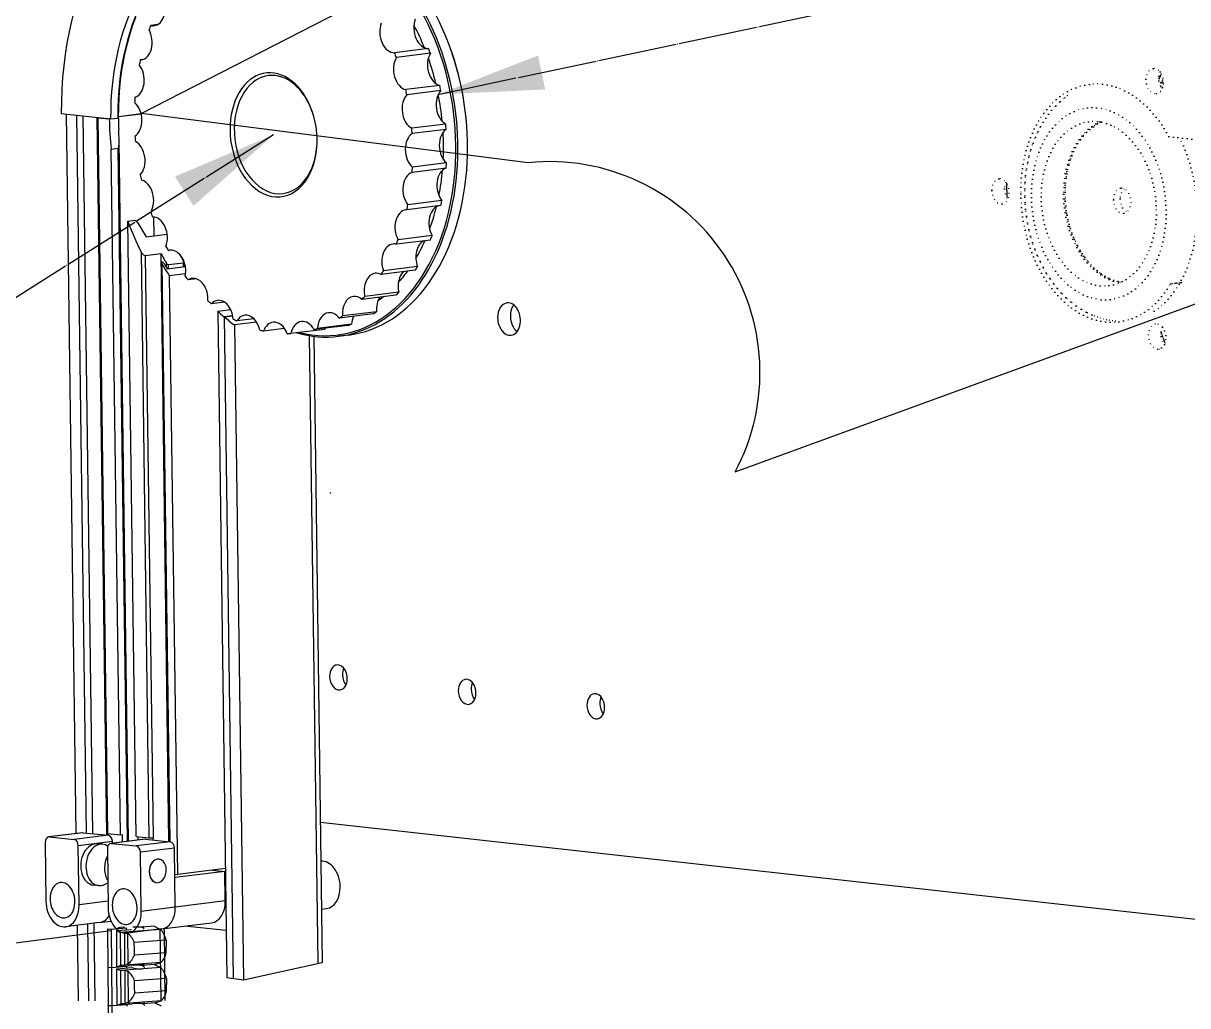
# Model space of a CAD drawing. Header units: millimetres. Extents: x 150937 to 394412, y 327166 to 584759.
# Drawn here: x 183444 to 184033, y 451718 to 452215 of the extents above; entities that cross this region are included whole.
import ezdxf

# ---------------------------------------------------------------- set-up
doc = ezdxf.new("R2010")
doc.units = ezdxf.units.MM
doc.linetypes.add('CEN', pattern=[62, 60, -1, 0, -1])
doc.linetypes.add('DOT', pattern=[3.5, 0.5, -3])
doc.layers.add('지시선', color=1, linetype='CEN', lineweight=20)
doc.styles.add('ROMANS', font='romans.shx')
doc.dimstyles.new('1004', dxfattribs={"dimscale": 50, "dimtxt": 1.8, "dimasz": 1.6, "dimexe": 1.25, "dimexo": 1, "dimtad": 1, "dimtxsty": 'ROMANS', "dimcen": 2.5, "dimclrd": 94, "dimclre": 94, "dimclrt": 151, "dimadec": 0, "dimazin": 0, "dimtfac": 1, "dimtix": 1, "dimtmove": 0, "dimatfit": 3, "dimfxl": 0, "dimarcsym": 0})

# ---------------------------------------------------------------- blocks, each defined once
blk = doc.blocks.new('c3 base')
for p, q in [((25412.196, 14604.578), (25713.861, 14759.437)), ((25705.564, 14567.432), (25412.196, 14604.578)), ((25862.333, 14333.354), (26301.658, 14493.688)), ((25389.209, 13985.646), (24764.662, 13906.027)), ((25549.483, 13961.539), (25489.752, 13948.277)), ((25489.752, 13948.277), (25477.186, 13950.108))]:
    blk.add_line(p, q)
at = {"color": 7, "ltscale": 0.058136}
blk.add_line((25424.722, 14672.042), (25419.53, 14671.397), dxfattribs=at)
at = {"color": 7, "ltscale": 0.28869}
for p, q in [((25630.077, 14653.901), (25604.293, 14650.699)), ((25638.496, 14625.947), (25612.712, 14622.745)), ((25643.068, 14596.677), (25617.283, 14593.475)), ((25640.119, 14538.699), (25614.334, 14535.497)), ((25632.712, 14512.218), (25606.927, 14509.017)), ((25607.445, 14469.324), (25581.661, 14466.122)), ((25605.304, 14467.039), (25579.52, 14463.837)), ((25571.662, 14445.065), (25545.878, 14441.863)), ((25551.489, 14441.207), (25525.704, 14438.005)), ((25367.907, 14059.965), (25342.123, 14056.763)), ((25368.401, 14059.97), (25342.616, 14056.768)), ((25387.239, 14058.02), (25361.455, 14054.818)), ((25434.337, 14053.146), (25408.553, 14049.944))]:
    blk.add_line(p, q, dxfattribs=at)
at = {"color": 7, "ltscale": 0.288691}
for p, q in [((25631.43, 14650.24), (25605.646, 14647.038)), ((25639.341, 14534.978), (25613.557, 14531.776))]:
    blk.add_line(p, q, dxfattribs=at)
at = {"color": 7, "ltscale": 0.003607}
blk.add_line((25648.025, 14649.937), (25647.921, 14650.245), dxfattribs=at)
at = {"color": 7, "ltscale": 0.014808}
blk.add_line((25412.935, 14645.437), (25411.613, 14645.272), dxfattribs=at)
at = {"color": 7, "linetype": 'DOT', "ltscale": 0.055469}
blk.add_line((26183.26, 14630.308), (26185.19, 14634.913), dxfattribs=at)
at = {"color": 7, "linetype": 'DOT', "ltscale": 0.055529}
blk.add_line((26185.193, 14634.907), (26183.261, 14630.297), dxfattribs=at)
at = {"color": 7, "linetype": 'DOT', "ltscale": 0.018869}
blk.add_line((26185.36, 14628.015), (26183.675, 14627.806), dxfattribs=at)
at = {"color": 7, "linetype": 'DOT', "ltscale": 0.036576}
blk.add_line((26186.633, 14631.051), (26185.36, 14628.015), dxfattribs=at)
at = {"color": 7, "linetype": 'DOT', "ltscale": 0.02183}
blk.add_line((26186.797, 14626.675), (26185.36, 14628.015), dxfattribs=at)
at = {"color": 7, "ltscale": 0.288694}
for p, q in [((25639.345, 14622.043), (25613.56, 14618.841)), ((25643.379, 14592.682), (25617.595, 14589.48)), ((25643.616, 14567.217), (25617.831, 14564.015)), ((25643.378, 14563.283), (25617.594, 14560.081)), ((25631.425, 14508.853), (25605.64, 14505.651)), ((25621.679, 14488.794), (25595.895, 14485.592)), ((25619.932, 14485.913), (25594.147, 14482.711)), ((25588.105, 14452.958), (25562.321, 14449.756)), ((25590.556, 14454.559), (25564.772, 14451.357)), ((25568.994, 14444.208), (25543.21, 14441.006)), ((25415.004, 14055.091), (25389.22, 14051.889)), ((25415.498, 14055.096), (25389.713, 14051.894)), ((25390.44, 14053.225), (25364.655, 14050.023)), ((25437.537, 14048.351), (25411.753, 14045.149)), ((25438.14, 14003.647), (25412.356, 14000.445)), ((25380.701, 13991.958), (25354.916, 13988.756)), ((25427.798, 13987.084), (25402.014, 13983.882))]:
    blk.add_line(p, q, dxfattribs=at)
at = {"color": 7, "linetype": 'DOT', "ltscale": 0.022287}
blk.add_line((26186.093, 14623.923), (26184.627, 14625.291), dxfattribs=at)
at = {"color": 7, "linetype": 'DOT', "ltscale": 0.022283}
blk.add_line((26184.627, 14625.291), (26186.093, 14623.923), dxfattribs=at)
at = {"color": 7, "ltscale": 0.417718}
blk.add_line((25351.769, 14604.712), (25389.13, 14600.527), dxfattribs=at)
at = {"color": 7}
for p, q in [((25355.48, 14604.297), (25362.836, 14059.336)), ((25363.33, 14603.417), (25370.669, 14059.735)), ((25363.33, 14603.417), (25370.669, 14059.735)), ((25368.04, 14602.889), (25375.379, 14059.248)), ((25378.659, 14601.699), (25385.995, 14058.149)), ((25378.828, 14601.642), (25386.144, 14059.61)), ((25379.466, 14601.473), (25386.783, 14059.441)), ((25402.665, 14053.559), (25395.502, 14584.225)), ((25396.516, 14058.433), (25389.506, 14577.769)), ((25401.984, 14053.474), (25394.898, 14578.438)), ((25408.447, 14057.198), (25402.158, 14523.119)), ((25412.192, 14499.882), (25418.181, 14056.191)), ((25415.413, 14496.966), (25421.362, 14056.229)), ((25433.348, 14053.249), (25427.338, 14498.447)), ((25427.64, 14491.784), (25433.559, 14053.227)), ((25427.971, 14490.792), (25433.878, 14053.194)), ((25433.58, 14481.779), (25439.7, 14028.375)), ((25470.372, 14454.918), (25477.186, 13950.108)), ((25475.132, 14450.696), (25481.898, 13949.421)), ((25475.132, 14450.696), (25481.898, 13949.421)), ((25483.054, 14444.519), (25489.752, 13948.277)), ((25539.661, 14436.417), (25546.071, 13961.493)), ((25543.08, 14435.925), (25549.483, 13961.539)), ((26418.935, 13971.168), (25548.05, 14067.751)), ((25363.774, 13989.856), (25364.545, 13932.695)), ((25371.599, 13990.828), (25372.383, 13932.731)), ((25371.599, 13990.828), (25372.383, 13932.731)), ((25376.295, 13991.411), (25377.086, 13932.752)), ((25426.396, 13986.91), (25427.124, 13932.98)), ((25429.572, 13987.304), (25430.306, 13932.995))]:
    blk.add_line(p, q, dxfattribs=at)
at = {"color": 7, "ltscale": 0.096454}
blk.add_line((25379.466, 14601.473), (25388.101, 14600.579), dxfattribs=at)
at = {"color": 7, "ltscale": 0.190364}
blk.add_line((25395.194, 14602.466), (25412.196, 14604.578), dxfattribs=at)
at = {"color": 7, "ltscale": 0.190665}
blk.add_line((25395.195, 14602.354), (25412.224, 14604.468), dxfattribs=at)
at = {"color": 7, "ltscale": 0.002971}
blk.add_line((25388.366, 14600.612), (25388.101, 14600.579), dxfattribs=at)
at = {"color": 7, "ltscale": 0.060372}
for p, q in [((25389.13, 14600.527), (25394.522, 14601.196)), ((25389.506, 14577.769), (25394.898, 14578.438)), ((25402.158, 14523.119), (25407.55, 14523.789))]:
    blk.add_line(p, q, dxfattribs=at)
at = {"color": 7, "linetype": 'DOT'}
blk.add_line((26190.884, 14587.178), (26518.957, 14550.426), dxfattribs=at)
at = {"color": 7, "ltscale": 0.003609}
blk.add_line((25658.931, 14562.097), (25658.906, 14561.773), dxfattribs=at)
at = {"color": 7, "linetype": 'DOT', "ltscale": 0.118976}
blk.add_line((26068.069, 14541.192), (26067.997, 14551.9), dxfattribs=at)
at = {"color": 7, "linetype": 'DOT', "ltscale": 0.118985}
blk.add_line((26067.997, 14551.9), (26068.069, 14541.192), dxfattribs=at)
at = {"color": 7, "ltscale": 0.158892}
blk.add_line((25422.181, 14511.994), (25421.988, 14526.293), dxfattribs=at)
at = {"color": 7, "ltscale": 0.178356}
blk.add_line((25416.052, 14511.233), (25431.982, 14513.212), dxfattribs=at)
at = {"color": 7, "ltscale": 0.133519}
blk.add_line((25427.338, 14498.447), (25415.413, 14496.966), dxfattribs=at)
at = {"color": 7, "ltscale": 0.029165}
blk.add_line((25435.425, 14501.107), (25432.82, 14500.783), dxfattribs=at)
at = {"color": 7, "ltscale": 0.036307}
blk.add_line((25431.399, 14487.945), (25431.355, 14491.212), dxfattribs=at)
at = {"color": 7, "ltscale": 0.154255}
blk.add_line((25431.988, 14486.984), (25445.765, 14488.695), dxfattribs=at)
at = {"color": 7, "ltscale": 0.126305}
blk.add_line((25444.244, 14491.351), (25432.963, 14489.95), dxfattribs=at)
at = {"color": 7, "ltscale": 0.031561}
for p, q in [((25433.002, 14487.11), (25432.963, 14489.95)), ((25444.282, 14488.511), (25444.244, 14491.351))]:
    blk.add_line(p, q, dxfattribs=at)
at = {"color": 7, "ltscale": 0.036447}
blk.add_line((25444.623, 14488.553), (25444.578, 14491.833), dxfattribs=at)
at = {"color": 7, "ltscale": 0.010826}
blk.add_line((25445.586, 14489.649), (25445.599, 14488.675), dxfattribs=at)
at = {"color": 7, "ltscale": 0.138412}
blk.add_line((25445.942, 14483.315), (25433.58, 14481.779), dxfattribs=at)
at = {"color": 7, "ltscale": 0.071837}
blk.add_line((25454.245, 14479.387), (25447.829, 14478.59), dxfattribs=at)
at = {"color": 7, "linetype": 'DOT', "ltscale": 0.108259}
blk.add_line((26201.591, 14476.67), (26191.922, 14475.469), dxfattribs=at)
at = {"color": 7, "ltscale": 0.111765}
blk.add_line((25475.308, 14461.861), (25465.326, 14460.621), dxfattribs=at)
at = {"color": 7, "ltscale": 0.108767}
blk.add_line((25470.372, 14454.918), (25480.086, 14456.124), dxfattribs=at)
at = {"color": 7, "ltscale": 0.072513}
for p, q in [((25481.608, 14451.5), (25475.132, 14450.696)), ((25475.132, 14450.696), (25481.608, 14451.5))]:
    blk.add_line(p, q, dxfattribs=at)
at = {"color": 7, "ltscale": 0.188156}
blk.add_line((25499.859, 14446.606), (25483.054, 14444.519), dxfattribs=at)
at = {"color": 7, "ltscale": 0.147388}
blk.add_line((25497.803, 14449.202), (25484.639, 14447.568), dxfattribs=at)
at = {"color": 7, "ltscale": 0.177353}
blk.add_line((25520.867, 14441.898), (25505.027, 14439.931), dxfattribs=at)
at = {"color": 7, "ltscale": 0.081195}
blk.add_line((25569.058, 14436.827), (25561.807, 14435.927), dxfattribs=at)
at = {"color": 7, "linetype": 'DOT', "ltscale": 0.091569}
blk.add_line((26188.064, 14430.904), (26185.043, 14438.572), dxfattribs=at)
at = {"color": 7, "linetype": 'DOT', "ltscale": 0.091522}
blk.add_line((26185.043, 14438.56), (26188.062, 14430.897), dxfattribs=at)
at = {"color": 7, "ltscale": 0.007224}
blk.add_line((25555.642, 14316.88), (25555.692, 14317.528), dxfattribs=at)
at = {"color": 7, "ltscale": 0.210439}
for p, q in [((25342.616, 14056.768), (25361.455, 14054.818)), ((25368.401, 14059.97), (25387.239, 14058.02)), ((25415.498, 14055.096), (25434.337, 14053.146))]:
    blk.add_line(p, q, dxfattribs=at)
at = {"color": 7, "ltscale": 0.108726}
for p, q in [((25386.783, 14059.441), (25396.516, 14058.433)), ((25408.447, 14057.198), (25418.181, 14056.191))]:
    blk.add_line(p, q, dxfattribs=at)
at = {"color": 7, "ltscale": 0.015279}
blk.add_line((25386.829, 14059.436), (25386.848, 14058.061), dxfattribs=at)
at = {"color": 7, "ltscale": 0.018042}
blk.add_line((25396.516, 14058.433), (25398.127, 14058.633), dxfattribs=at)
at = {"color": 7, "ltscale": 0.062542}
blk.add_line((25398.203, 14053.005), (25398.127, 14058.633), dxfattribs=at)
at = {"color": 7, "ltscale": 0.028329}
blk.add_line((25410.098, 14054.482), (25410.064, 14057.031), dxfattribs=at)
at = {"color": 7, "ltscale": 0.019362}
blk.add_line((25421.386, 14054.486), (25421.362, 14056.229), dxfattribs=at)
at = {"color": 7, "ltscale": 0.496749}
blk.add_line((25339.537, 14052.622), (25340.14, 14007.919), dxfattribs=at)
at = {"color": 7, "ltscale": 0.496755}
for p, q in [((25365.259, 14005.319), (25364.655, 14050.023)), ((25386.634, 14047.748), (25387.237, 14003.044)), ((25438.14, 14003.647), (25437.537, 14048.351)), ((25412.356, 14000.445), (25411.753, 14045.149))]:
    blk.add_line(p, q, dxfattribs=at)
at = {"color": 7, "ltscale": 0.043843}
blk.add_line((25383.305, 14051.238), (25379.38, 14051.644), dxfattribs=at)
at = {"color": 7, "ltscale": 0.210442}
blk.add_line((25389.713, 14051.894), (25408.553, 14049.944), dxfattribs=at)
at = {"color": 7, "ltscale": 0.013142}
blk.add_line((25390.456, 14052.042), (25390.44, 14053.225), dxfattribs=at)
at = {"color": 7, "ltscale": 0.021176}
blk.add_line((25437.804, 14028.571), (25439.7, 14028.375), dxfattribs=at)
at = {"color": 7, "ltscale": 0.424018}
blk.add_line((25475.709, 14030.702), (25437.839, 14025.999), dxfattribs=at)
at = {"color": 7, "ltscale": 0.4072}
blk.add_line((25476.068, 14032.891), (25439.7, 14028.375), dxfattribs=at)
at = {"color": 7, "ltscale": 0.105219}
blk.add_line((25466.29, 14031.676), (25475.709, 14030.702), dxfattribs=at)
at = {"color": 7, "ltscale": 0.109566}
blk.add_line((25466.29, 14031.676), (25476.098, 14030.661), dxfattribs=at)
at = {"color": 7, "ltscale": 0.248375}
for p, q in [((25476.011, 14008.35), (25475.709, 14030.702)), ((25438.14, 14003.647), (25437.839, 14025.999))]:
    blk.add_line(p, q, dxfattribs=at)
at = {"color": 7, "ltscale": 0.043839}
blk.add_line((25380.062, 14019.905), (25376.138, 14020.311), dxfattribs=at)
at = {"color": 7, "ltscale": 0.245331}
blk.add_line((25387.17, 14008.041), (25365.259, 14005.319), dxfattribs=at)
at = {"color": 7, "ltscale": 0.424015}
blk.add_line((25476.011, 14008.35), (25438.14, 14003.647), dxfattribs=at)
at = {"color": 7, "ltscale": 0.042041}
blk.add_line((25548.935, 14002.127), (25552.69, 14002.593), dxfattribs=at)
at = {"color": 7, "ltscale": 0.097628}
blk.add_line((25380.701, 13991.958), (25389.42, 13993.041), dxfattribs=at)
at = {"color": 7, "ltscale": 0.322121}
for p, q in [((25386.806, 13987.226), (25387.035, 13958.236)), ((25387.035, 13958.242), (25387.264, 13929.252)), ((25387.264, 13929.258), (25387.492, 13900.268))]:
    blk.add_line(p, q, dxfattribs=at)
at = {"color": 7, "ltscale": 0.032701}
for p, q in [((25386.831, 13987.222), (25389.765, 13986.988)), ((25386.831, 13987.222), (25389.765, 13986.988)), ((25387.06, 13958.237), (25389.994, 13958.004)), ((25387.06, 13958.237), (25389.994, 13958.004)), ((25387.289, 13929.253), (25390.222, 13929.019)), ((25387.289, 13929.253), (25390.222, 13929.019))]:
    blk.add_line(p, q, dxfattribs=at)
at = {"color": 7, "ltscale": 0.127917}
for p, q in [((25389.765, 13986.988), (25401.246, 13987.843)), ((25389.765, 13986.988), (25401.246, 13987.843)), ((25393.469, 13985.942), (25404.95, 13986.797)), ((25389.994, 13958.004), (25401.474, 13958.859)), ((25389.994, 13958.004), (25401.474, 13958.859)), ((25393.686, 13958.46), (25405.167, 13959.316)), ((25393.698, 13956.957), (25405.179, 13957.813)), ((25390.222, 13929.019), (25401.703, 13929.875)), ((25390.222, 13929.019), (25401.703, 13929.875))]:
    blk.add_line(p, q, dxfattribs=at)
at = {"color": 7, "ltscale": 0.322057}
blk.add_line((25389.994, 13958.004), (25389.765, 13986.988), dxfattribs=at)
at = {"color": 7, "ltscale": 0.034141}
for p, q in [((25393.458, 13987.444), (25396.377, 13988.401)), ((25393.915, 13929.476), (25396.835, 13930.433))]:
    blk.add_line(p, q, dxfattribs=at)
at = {"color": 7, "ltscale": 0.036282}
for p, q in [((25393.469, 13985.942), (25396.408, 13984.518)), ((25393.698, 13956.957), (25396.637, 13955.534))]:
    blk.add_line(p, q, dxfattribs=at)
at = {"color": 7, "ltscale": 0.305358}
for p, q in [((25393.469, 13985.942), (25393.686, 13958.46)), ((25393.698, 13956.957), (25393.915, 13929.476))]:
    blk.add_line(p, q, dxfattribs=at)
at = {"color": 7, "ltscale": 0.034865}
for p, q in [((25396.407, 13988.425), (25399.536, 13988.658)), ((25399.567, 13984.723), (25396.438, 13984.49)), ((25396.636, 13959.441), (25399.765, 13959.674)), ((25399.796, 13955.739), (25396.667, 13955.506)), ((25396.865, 13930.457), (25399.994, 13930.69))]:
    blk.add_line(p, q, dxfattribs=at)
at = {"color": 7, "ltscale": 0.339963}
for p, q in [((25426.92, 13986.792), (25396.408, 13984.518)), ((25427.149, 13957.808), (25396.637, 13955.534)), ((25427.347, 13932.707), (25396.835, 13930.433))]:
    blk.add_line(p, q, dxfattribs=at)
at = {"color": 7, "ltscale": 0.278331}
for p, q in [((25396.438, 13984.49), (25396.636, 13959.441)), ((25399.567, 13984.723), (25399.765, 13959.674)), ((25396.667, 13955.506), (25396.865, 13930.457)), ((25399.796, 13955.739), (25399.994, 13930.69))]:
    blk.add_line(p, q, dxfattribs=at)
at = {"color": 7, "ltscale": 0.002016}
blk.add_line((25401.246, 13987.843), (25401.244, 13988.025), dxfattribs=at)
at = {"color": 7, "ltscale": 0.014682}
for p, q in [((25401.256, 13986.522), (25401.246, 13987.843)), ((25401.485, 13957.538), (25401.474, 13958.859))]:
    blk.add_line(p, q, dxfattribs=at)
at = {"color": 7, "ltscale": 0.258642}
blk.add_line((25402.014, 13983.882), (25402.197, 13960.605), dxfattribs=at)
at = {"color": 7, "ltscale": 0.103878}
for p, q in [((25422.126, 13989.114), (25412.803, 13988.42)), ((25422.355, 13960.13), (25413.032, 13959.435)), ((25422.355, 13960.13), (25413.032, 13959.435)), ((25422.584, 13931.146), (25413.261, 13930.451)), ((25422.584, 13931.146), (25413.261, 13930.451))]:
    blk.add_line(p, q, dxfattribs=at)
at = {"color": 7, "ltscale": 0.059187}
blk.add_line((25422.126, 13989.114), (25426.92, 13986.792), dxfattribs=at)
at = {"color": 7, "ltscale": 0.424014}
blk.add_line((25427.798, 13987.084), (25465.668, 13991.787), dxfattribs=at)
at = {"color": 7, "ltscale": 0.35321}
blk.add_line((25476.702, 13985.958), (25445.082, 13989.23), dxfattribs=at)
at = {"color": 7, "ltscale": 0.269195}
for p, q in [((25431.228, 13978.673), (25407.067, 13976.873)), ((25431.303, 13969.133), (25407.142, 13967.332)), ((25431.532, 13940.149), (25407.371, 13938.348))]:
    blk.add_line(p, q, dxfattribs=at)
at = {"color": 7, "ltscale": 0.053005}
for p, q in [((25407.105, 13972.103), (25407.067, 13976.873)), ((25431.228, 13978.673), (25431.265, 13973.903)), ((25407.142, 13967.332), (25407.105, 13972.103)), ((25431.303, 13969.133), (25431.265, 13973.903)), ((25431.456, 13949.689), (25431.494, 13944.919)), ((25407.334, 13943.118), (25407.296, 13947.889)), ((25407.371, 13938.348), (25407.334, 13943.118)), ((25431.532, 13940.149), (25431.494, 13944.919))]:
    blk.add_line(p, q, dxfattribs=at)
at = {"color": 7, "ltscale": 0.322056}
for p, q in [((25390.222, 13929.019), (25389.994, 13958.004)), ((25390.451, 13900.035), (25390.222, 13929.019))]:
    blk.add_line(p, q, dxfattribs=at)
at = {"color": 7, "ltscale": 0.034142}
blk.add_line((25393.686, 13958.46), (25396.606, 13959.417), dxfattribs=at)
at = {"color": 7, "ltscale": 0.339962}
blk.add_line((25427.118, 13961.691), (25396.606, 13959.417), dxfattribs=at)
at = {"color": 7, "ltscale": 0.002015}
for p, q in [((25401.474, 13958.859), (25401.473, 13959.041)), ((25401.703, 13929.875), (25401.702, 13930.056))]:
    blk.add_line(p, q, dxfattribs=at)
at = {"color": 7, "ltscale": 0.055694}
blk.add_line((25422.355, 13960.13), (25427.118, 13961.691), dxfattribs=at)
at = {"color": 7, "ltscale": 0.059188}
for p, q in [((25422.355, 13960.13), (25427.149, 13957.808)), ((25422.584, 13931.146), (25427.378, 13928.824))]:
    blk.add_line(p, q, dxfattribs=at)
at = {"color": 7, "ltscale": 0.258643}
blk.add_line((25402.242, 13954.898), (25402.426, 13931.621), dxfattribs=at)
at = {"color": 7, "ltscale": 0.269197}
blk.add_line((25431.456, 13949.689), (25407.296, 13947.889), dxfattribs=at)
at = {"color": 7, "ltscale": 0.055695}
blk.add_line((25422.584, 13931.146), (25427.347, 13932.707), dxfattribs=at)
at = {"color": 7, "ltscale": 0.127916}
blk.add_line((25393.915, 13929.476), (25405.396, 13930.332), dxfattribs=at)
at = {"color": 7, "ltscale": 0.014683}
blk.add_line((25401.714, 13928.554), (25401.703, 13929.875), dxfattribs=at)
at = {"color": 7}
for points in [[(25395.202, 14601.393), (25395.257, 14609.104), (25395.566, 14616.769), (25396.128, 14624.371), (25396.941, 14631.892), (25397.71, 14637.436), (25398.862, 14644.266), (25400.226, 14650.989), (25401.799, 14657.591), (25403.649, 14664.302), (25405.796, 14671.09), (25408.172, 14677.694)], [(25395.502, 14584.225), (25395.333, 14590.21), (25395.244, 14592.785)], [(25394.898, 14578.438), (25394.955, 14578.456), (25395.046, 14578.535), (25395.147, 14578.714), (25395.274, 14579.138), (25395.405, 14580.039), (25395.5, 14581.889), (25395.502, 14584.225)], [(25407.55, 14523.789), (25407.929, 14523.729), (25408.435, 14523.414), (25409.101, 14522.716), (25409.921, 14521.487), (25410.001, 14521.345)], [(25415.413, 14496.966), (25414.928, 14497.022), (25414.289, 14497.342), (25413.478, 14498.038), (25412.633, 14499.115), (25412.192, 14499.882)], [(25427.974, 14492.28), (25427.762, 14492.179), (25427.658, 14491.974), (25427.64, 14491.784)], [(25427.64, 14491.784), (25427.761, 14491.226), (25427.971, 14490.792)], [(25427.974, 14492.28), (25428.241, 14492.249), (25428.731, 14491.979), (25429.364, 14491.323), (25429.583, 14490.992)], [(25432.963, 14489.95), (25432.626, 14490.002), (25432.141, 14490.29), (25431.526, 14490.948), (25431.355, 14491.212)], [(25444.244, 14491.351), (25444.455, 14491.45), (25444.56, 14491.648), (25444.578, 14491.833)], [(25444.578, 14491.833), (25444.456, 14492.383), (25444.247, 14492.813)], [(25402.014, 13983.882), (25401.01, 13984.454), (25400.054, 13984.707), (25399.567, 13984.723)], [(25402.197, 13960.605), (25401.203, 13960.05), (25400.123, 13959.721), (25399.765, 13959.674)], [(25402.242, 13954.898), (25401.239, 13955.47), (25400.283, 13955.723), (25399.796, 13955.739)], [(25402.426, 13931.621), (25401.432, 13931.066), (25400.352, 13930.737), (25399.994, 13930.69)]]:
    blk.add_lwpolyline(points, dxfattribs=at)
at = {"color": 7, "linetype": 'DOT'}
for points in [[(26150.801, 14447.336), (26148.461, 14447.588), (26146.131, 14447.941), (26143.816, 14448.394), (26141.517, 14448.944), (26139.24, 14449.589), (26136.988, 14450.328), (26134.761, 14451.159), (26132.564, 14452.079), (26128.395, 14454.108), (26124.359, 14456.446), (26120.467, 14459.075), (26116.729, 14461.978), (26112.981, 14465.302), (26109.418, 14468.89), (26106.406, 14472.295), (26103.551, 14475.884), (26100.71, 14479.861), (26098.051, 14484.015), (26095.58, 14488.333), (26093.3, 14492.8), (26091.219, 14497.392), (26089.336, 14502.104), (26087.653, 14506.924), (26086.174, 14511.835), (26084.903, 14516.82), (26083.841, 14521.869), (26082.991, 14526.966), (26082.354, 14532.097), (26081.933, 14537.248), (26081.729, 14542.403), (26081.743, 14547.549), (26081.976, 14552.669), (26082.43, 14557.755), (26083.105, 14562.787), (26084.001, 14567.75), (26085.118, 14572.629), (26086.46, 14577.424), (26088.024, 14582.106), (26089.81, 14586.661), (26091.816, 14591.073), (26093.776, 14594.849), (26095.655, 14598.082), (26097.668, 14601.202), (26099.814, 14604.202), (26102.092, 14607.073), (26105.231, 14610.583), (26108.582, 14613.843), (26112.139, 14616.835), (26113.99, 14618.224), (26115.89, 14619.538)], [(26139.317, 14598.184), (26137.027, 14597.043), (26134.8, 14595.713), (26132.643, 14594.197), (26130.562, 14592.5), (26128.565, 14590.629), (26126.098, 14587.936), (26123.773, 14584.94), (26121.618, 14581.661), (26120.071, 14578.932), (26118.696, 14576.163), (26117.442, 14573.273), (26116.313, 14570.272), (26114.861, 14565.582), (26113.708, 14560.696), (26112.863, 14555.65), (26112.33, 14550.482), (26112.114, 14545.227), (26112.113, 14543.463)], [(26154.392, 14476.796), (26151.914, 14477.336), (26149.451, 14478.071), (26147.01, 14479.001), (26145.225, 14479.813), (26143.058, 14480.946), (26140.983, 14482.195), (26138.811, 14483.687), (26136.529, 14485.459), (26134.339, 14487.383), (26132.222, 14489.466), (26130.182, 14491.705), (26128.224, 14494.092), (26126.355, 14496.621), (26123.73, 14500.662), (26121.336, 14504.972), (26119.189, 14509.523), (26117.304, 14514.281), (26115.696, 14519.212), (26114.374, 14524.282), (26113.349, 14529.454), (26112.627, 14534.691), (26112.215, 14539.956), (26112.113, 14543.463)]]:
    blk.add_lwpolyline(points, dxfattribs=at)
for centre in [(26160.823, 14568.902), (25721.498, 14408.568)]:
    blk.add_arc(centre, 159.661, 331.895213, 95.727484)
at = {"color": 7}
for centre, radius, start, end in [((25827.849, 14607.297), 432.848, 180.794728, 181.921286), ((25563.225, 14606.169), 175.136, 208.968781, 212.824436), ((25392.699, 13971.84), 15.224, 19.304852, 52.278746), ((25394.09, 13971.741), 13.775, 306.054739, 341.336694), ((25392.928, 13942.856), 15.224, 19.304852, 52.278746), ((25394.319, 13942.757), 13.775, 306.054739, 341.336694)]:
    blk.add_arc(centre, radius, start, end, dxfattribs=at)
for centre, major_axis, ratio, start_param, end_param in [((25504.85, 14587.564), (27.035, -217.703), 0.6921744, 3.2390842, 4.5480809), ((25504.85, 14587.564), (20.437, -164.57), 0.6921744, 3.2390842, 4.5480809), ((25510.242, 14588.233), (-20.437, 164.57), 0.6921744, 0.0974915, 1.4064884), ((25542.398, 14592.226), (-19.41, 156.299), 0.6921744, 3.1415806, 5.5379081), ((25549.65, 14593.127), (-19.41, 156.299), 0.6921744, 4.9993067, 5.5379081), ((25541.592, 14592.126), (-19.271, 155.183), 0.6921744, 2.8783789, 5.5457373), ((25420.396, 14685.648), (-1.791, 14.424), 0.6921744, 3.1415126, 5.039506), ((25603.16, 14665.174), (-1.791, 14.424), 0.6921744, 0.9150636, 3.0760107), ((25628.944, 14668.376), (-1.791, 14.424), 0.6921744, 0.9150636, 3.0760107), ((25410.491, 14659.747), (-1.791, 14.424), 0.6921744, 3.1415925, 5.2358556), ((25512.585, 14588.524), (-18.633, 150.047), 0.6921744, 0.9023467, 0.9288825), ((25420.396, 14685.648), (-1.791, 14.424), 0.6921744, 2.8785589, 3.1415126), ((25541.592, 14592.126), (-17.619, 141.875), 0.6921744, 5.0802503, 5.2192526), ((25613.567, 14636.998), (-1.791, 14.424), 0.6921744, 0.718714, 2.8796611), ((25512.585, 14588.524), (-18.633, 150.047), 0.6921744, 5.0256872, 5.0522227), ((25639.352, 14640.2), (-1.791, 14.424), 0.6921744, 0.718714, 2.8796611), ((25541.592, 14592.126), (-17.619, 141.875), 0.6921744, 4.8761821, 5.019269), ((25538.369, 14591.726), (-18.633, 150.047), 0.6921744, 5.0256872, 5.0522227), ((25549.65, 14593.127), (-19.41, 156.299), 0.6921744, 4.425528, 4.9993067), ((25550.456, 14593.227), (-19.271, 155.183), 0.6921744, 4.425528, 4.9993067), ((25404.509, 14631.11), (-1.791, 14.424), 0.6921744, 3.2712581, 5.4322052), ((25512.585, 14588.524), (-18.633, 150.047), 0.6921744, 1.0986962, 1.1252321), ((25410.491, 14659.747), (-1.791, 14.424), 0.6921744, 3.0749085, 3.1415925), ((25512.585, 14588.524), (-5.823, 46.89), 0.6921744, 4.9993067, 7.6896739), ((25514.197, 14588.724), (-5.546, 44.657), 0.6921744, 6.2830691, 9.4246616), ((25514.197, 14588.724), (-5.546, 44.657), 0.6921744, 5.0077496, 6.2830691), ((25512.585, 14588.524), (-18.633, 150.047), 0.6921744, 4.8293376, 4.8558731), ((25645.878, 14610.161), (-1.791, 14.424), 0.6921744, 0.5223644, 2.6833115), ((25541.592, 14592.126), (-17.619, 141.875), 0.6921744, 4.6730561, 4.8177404), ((25538.369, 14591.726), (-18.633, 150.047), 0.6921744, 4.8293376, 4.8558731), ((25512.585, 14588.524), (-18.633, 150.047), 0.6921744, 1.2950459, 1.3215816), ((25402.681, 14600.836), (-1.791, 14.424), 0.6921744, 3.4676075, 5.6285548), ((25620.094, 14606.96), (-1.791, 14.424), 0.6921744, 0.5223644, 2.6833115), ((25381.078, 14601.673), (-2.25, -0.03), 0.1137782, 6.1489239, 6.2832594), ((25381.078, 14601.673), (-2.25, -0.03), 0.1137782, 0.0000742, 0.7707851), ((25392.953, 14601.372), (2.249, 0.021), 0.1180636, 5.4835691, 6.2831864), ((25512.585, 14588.524), (-5.823, 46.89), 0.6921744, 4.425528, 4.9993067), ((25504.274, 14588.556), (20.519, -165.231), 0.6921744, 4.5540824, 4.6917367), ((25512.585, 14588.524), (-18.633, 150.047), 0.6921744, 4.632988, 4.659524), ((25648.273, 14579.414), (-1.791, 14.424), 0.6921744, 0.3260149, 2.4869621), ((25538.369, 14591.726), (-18.633, 150.047), 0.6921744, 4.632988, 4.659524), ((25512.585, 14588.524), (-18.633, 150.047), 0.6921744, 1.4913954, 1.5179311), ((25512.585, 14588.524), (-5.823, 46.89), 0.6921744, 1.4064884, 4.425528), ((25622.489, 14576.212), (-1.791, 14.424), 0.6921744, 0.3260149, 2.4869621), ((25541.592, 14592.126), (-17.619, 141.875), 0.6921744, 4.4711037, 4.6150041), ((25405.076, 14570.089), (-1.791, 14.424), 0.6921744, 3.6639571, 5.8249044), ((25514.197, 14588.724), (-5.546, 44.657), 0.6921744, 3.1414764, 4.4175854), ((25538.369, 14591.726), (-18.633, 150.047), 0.6921744, 4.4366384, 4.4631743), ((25512.585, 14588.524), (-18.633, 150.047), 0.6921744, 1.6877449, 1.7142807), ((25549.65, 14593.127), (-19.41, 156.299), 0.6921744, 3.1415806, 4.425528), ((25620.661, 14545.938), (-1.791, 14.424), 0.6921744, 0.1296654, 2.2906125), ((25512.585, 14588.524), (-18.633, 150.047), 0.6921744, 4.4366384, 4.4631743), ((25646.445, 14549.14), (-1.791, 14.424), 0.6921744, 0.1296654, 2.2906125), ((25541.592, 14592.126), (-17.619, 141.875), 0.6921744, 4.2705917, 4.4112325), ((25411.602, 14540.05), (-1.791, 14.424), 0.6921744, 3.8603067, 6.0212536), ((25614.679, 14517.301), (-1.791, 14.424), 0.6921744, 6.283185, 8.3774481), ((25614.679, 14517.301), (-1.791, 14.424), 0.6921744, 6.2165012, 6.283185), ((25512.585, 14588.524), (-18.633, 150.047), 0.6921744, 4.2402887, 4.2668247), ((25640.463, 14520.503), (-1.791, 14.424), 0.6921744, 0.065883, 2.0942628), ((25541.592, 14592.126), (-17.619, 141.875), 0.6921744, 4.0718665, 4.2065663), ((25538.369, 14591.726), (-18.633, 150.047), 0.6921744, 4.2402887, 4.2668247), ((25504.274, 14588.556), (20.519, -165.231), 0.6921744, 5.0322537, 5.1907959), ((25512.585, 14588.524), (-18.633, 150.047), 0.6921744, 1.8840945, 1.9106302), ((25422.01, 14511.874), (-1.791, 14.424), 0.6921744, 4.0566564, 6.2176032), ((25604.774, 14491.4), (-1.791, 14.424), 0.6921744, 6.2831054, 8.1810989), ((25604.774, 14491.4), (-1.791, 14.424), 0.6921744, 6.0201516, 6.2831054), ((25512.585, 14588.524), (-18.633, 150.047), 0.6921744, 4.0439396, 4.0704751), ((25630.558, 14494.602), (-1.791, 14.424), 0.6921744, 0.2628739, 1.8979133), ((25541.592, 14592.126), (-17.619, 141.875), 0.6921744, 3.8753495, 3.9975843), ((25538.369, 14591.726), (-18.633, 150.047), 0.6921744, 4.0439396, 4.0704751), ((25517.811, 14590.237), (-20.519, 165.231), 0.6921744, 2.0715947, 2.1249485), ((25512.585, 14588.524), (-18.633, 150.047), 0.6921744, 2.0804439, 2.1069798), ((25435.898, 14486.644), (-1.791, 14.424), 0.6921744, 6.2831593, 6.4139528), ((25435.898, 14486.644), (-1.791, 14.424), 0.6921744, 4.2530055, 6.2831593), ((25530.703, 14591.838), (20.519, -165.231), 0.6921744, 5.2263203, 5.266541), ((25514.426, 14589.817), (20.519, -165.231), 0.6921744, 5.266541, 5.3361478), ((25516.038, 14590.017), (20.519, -165.231), 0.6921744, 5.266541, 5.2970171), ((25538.369, 14591.726), (-18.633, 150.047), 0.6921744, 3.8475897, 3.8741257), ((25512.585, 14588.524), (-18.633, 150.047), 0.6921744, 2.2767935, 2.3033292), ((25452.733, 14465.329), (-1.791, 14.424), 0.6921744, 0.0000002, 0.3271171), ((25452.733, 14465.329), (-1.791, 14.424), 0.6921744, 4.4493551, 6.2831855), ((25591.326, 14469.233), (-1.791, 14.424), 0.6921744, 0.0000003, 1.7015638), ((25591.326, 14469.233), (-1.791, 14.424), 0.6921744, 5.823802, 6.2831855), ((25512.585, 14588.524), (-18.633, 150.047), 0.6921744, 3.8475897, 3.8741257), ((25617.11, 14472.435), (-1.791, 14.424), 0.6921744, 0.4592002, 1.7015638), ((25541.592, 14592.126), (-17.619, 141.875), 0.6921744, 3.6814721, 3.7770536), ((25538.369, 14591.726), (-18.633, 150.047), 0.6921744, 3.6512403, 3.6777761), ((25512.585, 14588.524), (-18.633, 150.047), 0.6921744, 2.4731431, 2.4996789), ((25471.868, 14448.748), (-1.791, 14.424), 0.6921744, 6.2831855, 6.8066521), ((25471.868, 14448.748), (-1.791, 14.424), 0.6921744, 4.6457047, 6.2831855), ((25574.852, 14451.649), (-1.791, 14.424), 0.6921744, 0.0001166, 1.5052143), ((25574.852, 14451.649), (-1.791, 14.424), 0.6921744, 5.6274524, 6.2833018), ((25512.585, 14588.524), (-18.633, 150.047), 0.6921744, 3.6512403, 3.6777761), ((25600.636, 14454.851), (-1.791, 14.424), 0.6921744, 0.6555943, 1.5052143), ((25541.592, 14592.126), (-17.619, 141.875), 0.6921744, 3.4909742, 3.5360699), ((25690.985, 14449.007), (-1.525, 12.281), 0.6921744, 6.2830691, 7.6896739), ((25690.985, 14449.007), (-1.525, 12.281), 0.6921744, 3.1414764, 6.2830691), ((25527.318, 14591.418), (20.519, -165.231), 0.6921744, 5.5934601, 5.6398697), ((25492.568, 14437.539), (-1.791, 14.424), 0.6921744, 6.283185, 7.0030017), ((25492.568, 14437.539), (-1.791, 14.424), 0.6921744, 4.8420544, 6.283185), ((25555.985, 14439.325), (-1.791, 14.424), 0.6921744, 6.283185, 7.5920501), ((25555.985, 14439.325), (-1.791, 14.424), 0.6921744, 5.4311028, 6.283185), ((25512.585, 14588.524), (-18.633, 150.047), 0.6921744, 3.4548907, 3.4814265), ((25538.369, 14591.726), (-18.633, 150.047), 0.6921744, 3.4548907, 3.4814265), ((25700.654, 14450.208), (-1.525, 12.281), 0.6921744, 0.604983, 1.4064884), ((25527.318, 14591.418), (20.519, -165.231), 0.6921744, 5.6398697, 5.7148356), ((25512.585, 14588.524), (-18.633, 150.047), 0.6921744, 2.6694925, 2.6960285), ((25514.038, 14432.132), (-1.791, 14.424), 0.6921744, 0.0000003, 0.9161657), ((25514.038, 14432.132), (-1.791, 14.424), 0.6921744, 5.038404, 6.2831855), ((25535.451, 14432.735), (-1.791, 14.424), 0.6921744, 0, 1.1125152), ((25535.451, 14432.735), (-1.791, 14.424), 0.6921744, 5.2347536, 6.2831855), ((25538.369, 14591.726), (-18.633, 150.047), 0.6921744, 3.2585411, 3.2850771), ((25581.77, 14442.527), (-1.791, 14.424), 0.6921744, 0.8520776, 1.3088647), ((25690.985, 14449.007), (-1.525, 12.281), 0.6921744, 1.4064884, 3.1414764), ((25700.654, 14450.208), (-1.525, 12.281), 0.6921744, 1.4064884, 2.5366111), ((25512.585, 14588.524), (-18.633, 150.047), 0.6921744, 2.8658421, 2.8923779), ((25542.398, 14592.226), (-19.41, 156.299), 0.6921744, 2.7661428, 2.7673175), ((25512.585, 14588.524), (-18.633, 150.047), 0.6921744, 3.0621917, 3.0887275), ((25542.398, 14592.226), (-19.41, 156.299), 0.6921744, 2.8530998, 3.1415806), ((25512.585, 14588.524), (-18.633, 150.047), 0.6921744, 3.2585411, 3.2850771), ((25561.235, 14435.937), (-1.791, 14.424), 0.6921744, 1.048438, 1.1125152), ((25561.758, 14177.606), (-1.178, 9.489), 0.6921744, 6.2830691, 7.6896739), ((25561.758, 14177.606), (-1.178, 9.489), 0.6921744, 3.1414764, 6.2830691), ((25561.758, 14177.606), (-1.178, 9.489), 0.6921744, 1.4064884, 3.1414764), ((25571.427, 14178.807), (-1.178, 9.489), 0.6921744, 0.827134, 1.4064884), ((25571.427, 14178.807), (-1.178, 9.489), 0.6921744, 1.4064884, 2.3145182), ((25659.243, 14166.686), (-1.178, 9.489), 0.6921744, 6.2830691, 7.6896739), ((25659.243, 14166.686), (-1.178, 9.489), 0.6921744, 3.1414764, 6.2830691), ((25668.912, 14167.887), (-1.178, 9.489), 0.6921744, 0.827134, 1.4064884), ((25659.243, 14166.686), (-1.178, 9.489), 0.6921744, 1.4064884, 3.1414764), ((25668.912, 14167.887), (-1.178, 9.489), 0.6921744, 1.4064884, 2.3145182), ((25756.728, 14155.765), (-1.178, 9.489), 0.6921744, 6.2830691, 7.6896739), ((25756.728, 14155.765), (-1.178, 9.489), 0.6921744, 3.1414764, 6.2830691), ((25766.397, 14156.966), (-1.178, 9.489), 0.6921744, 0.827134, 1.4064884), ((25756.728, 14155.765), (-1.178, 9.489), 0.6921744, 1.4064884, 3.1414764), ((25766.397, 14156.966), (-1.178, 9.489), 0.6921744, 1.4064884, 2.3145182), ((25342.677, 14052.298), (-0.555, 4.466), 0.6921744, 6.2830644, 7.6956749), ((25342.677, 14052.298), (-0.555, 4.466), 0.6921744, 6.1248784, 6.2830644), ((25361.516, 14050.348), (-0.555, 4.466), 0.6921744, 4.5540824, 6.1248784), ((25368.461, 14055.5), (-0.555, 4.466), 0.6921744, 6.1248784, 6.2830644), ((25388.394, 14059.641), (2.25, 0.03), 0.1137782, 3.1416669, 3.9123778), ((25387.3, 14053.55), (-0.555, 4.466), 0.6921744, 4.5540824, 6.1248784), ((25415.558, 14050.626), (-0.555, 4.466), 0.6921744, 6.1248784, 6.2830644), ((25419.792, 14056.391), (2.25, 0.03), 0.1137782, 3.9123778, 5.4831738), ((25377.759, 14035.978), (1.621, 15.667), 0.7127055, 0.0000148, 3.1416075), ((25381.684, 14035.572), (1.621, 15.667), 0.7127055, 0.0000148, 3.1416075), ((25381.684, 14035.572), (1.621, 15.667), 0.7127055, 5.9356833, 6.2832003), ((25389.774, 14047.423), (-0.555, 4.466), 0.6921744, 6.2830644, 7.6956749), ((25389.774, 14047.423), (-0.555, 4.466), 0.6921744, 6.1248784, 6.2830644), ((25408.613, 14045.474), (-0.555, 4.466), 0.6921744, 4.5540824, 6.1248784), ((25434.397, 14048.676), (-0.555, 4.466), 0.6921744, 4.5540824, 6.1248784), ((25395.813, 14034.109), (-1.621, -15.667), 0.7127055, 4.2250195, 4.8753099), ((25424.856, 14031.104), (-0.926, -8.952), 0.7127055, 3.3045137, 6.2833033), ((25424.856, 14031.104), (-0.926, -8.952), 0.7127055, 3.1417105, 4.8753099), ((25424.856, 14031.104), (-0.926, -8.952), 0.7127055, 0.0001178, 3.1417105), ((25424.856, 14031.104), (-0.926, -8.952), 0.7127055, 0.0001178, 3.1417105), ((25424.856, 14031.104), (-0.926, -8.952), 0.7127055, 3.1417105, 3.3045137), ((25550.473, 14020.457), (2.218, -17.863), 0.6921744, 1.4124895, 3.1262257), ((25395.813, 14034.109), (-1.621, -15.667), 0.7127055, 4.8753099, 5.525455), ((25424.856, 14031.104), (-0.926, -8.952), 0.7127055, 4.8753099, 6.2833033), ((25352.67, 14008.854), (-1.664, 13.397), 0.6921744, 6.2830644, 7.6956749), ((25352.67, 14008.854), (-1.664, 13.397), 0.6921744, 6.2830644, 7.6956749), ((25352.67, 14008.854), (-1.664, 13.397), 0.6921744, 3.1414716, 6.2830644), ((25352.67, 14008.854), (-1.664, 13.397), 0.6921744, 3.1414716, 6.2830644), ((25381.684, 14035.572), (1.621, 15.667), 0.7127055, 3.1416075, 3.728266), ((25381.684, 14035.572), (1.621, 15.667), 0.7127055, 3.728266, 3.7742836), ((25550.473, 14020.457), (2.218, -17.863), 0.6921744, 6.2830644, 7.6956749), ((25399.767, 14003.98), (-1.664, 13.397), 0.6921744, 6.2830644, 7.6956749), ((25399.767, 14003.98), (-1.664, 13.397), 0.6921744, 6.2830644, 7.6956749), ((25399.767, 14003.98), (-1.664, 13.397), 0.6921744, 3.1414716, 6.2830644), ((25399.767, 14003.98), (-1.664, 13.397), 0.6921744, 3.1414716, 6.2830644), ((25352.699, 14006.619), (-2.218, 17.863), 0.6921744, 1.4124895, 3.1414716), ((25352.67, 14008.854), (-1.664, 13.397), 0.6921744, 1.4124895, 3.1414716), ((25352.67, 14008.854), (-1.664, 13.397), 0.6921744, 1.4124895, 3.1414716), ((25352.699, 14006.619), (-2.218, 17.863), 0.6921744, 3.1414716, 4.5540824), ((25399.797, 14001.745), (-2.218, 17.863), 0.6921744, 1.4124895, 3.1414716), ((25399.767, 14003.98), (-1.664, 13.397), 0.6921744, 1.4124895, 3.1414716), ((25399.767, 14003.98), (-1.664, 13.397), 0.6921744, 1.4124895, 3.1414716), ((25425.581, 14004.947), (-2.218, 17.863), 0.6921744, 3.1414716, 4.5540824), ((25425.581, 14004.947), (-2.218, 17.863), 0.6921744, 3.1414716, 4.5540824), ((25463.452, 14009.65), (-2.218, 17.863), 0.6921744, 3.1414716, 4.5540824), ((25378.484, 14009.821), (-2.218, 17.863), 0.6921744, 3.1414716, 3.8287642), ((25378.484, 14009.821), (-2.218, 17.863), 0.6921744, 3.1414716, 3.8287642), ((25399.797, 14001.745), (-2.218, 17.863), 0.6921744, 3.1414716, 4.5540824), ((25386.534, 13980.54), (-0.502, 6.731), 0.6551795, 6.1030345, 6.108717), ((25386.428, 13993.959), (-0.502, 6.731), 0.6551795, 3.1134698, 3.1191523), ((25391.5, 14001.332), (-1.08, 14.495), 0.6551794, 3.5638959, 3.5674746), ((25391.729, 13972.348), (-1.08, 14.495), 0.6551794, 5.6547122, 5.6582909), ((25407.718, 13988.041), (-6.75, -0.053), 0.0763953, 3.8585575, 4.9831486), ((25407.718, 13988.041), (-6.75, -0.053), 0.0763953, 3.8585575, 4.9831486), ((25407.718, 13988.041), (6.739, 1.256), 0.121206, 5.5446143, 6.2615767), ((25407.718, 13988.04), (6.751, -1.226), 0.26884, 0.0509659, 0.7679284), ((25422.241, 13974.622), (-1.08, 14.495), 0.6551794, 4.9465127, 5.6582909), ((25422.241, 13974.622), (-1.08, 14.495), 0.6551794, 3.5638959, 4.2756743), ((25386.763, 13951.556), (-0.502, 6.731), 0.6551795, 6.1030345, 6.108717), ((25386.657, 13964.974), (-0.502, 6.731), 0.6551795, 3.1134698, 3.1191523), ((25391.729, 13972.348), (-1.08, 14.495), 0.6551794, 3.5638959, 3.5674746), ((25407.946, 13959.056), (6.739, 1.256), 0.1211988, 6.2615881, 8.2564154), ((25407.946, 13959.057), (6.752, -1.226), 0.2688229, 4.3392715, 6.3340988), ((25407.947, 13959.056), (-6.75, -0.053), 0.0763953, 3.8585575, 4.9831486), ((25407.947, 13959.056), (-6.75, -0.053), 0.0763953, 3.8585575, 4.9831486), ((25407.947, 13959.056), (6.739, 1.256), 0.121206, 5.5446143, 6.2615767), ((25407.947, 13959.056), (6.751, -1.226), 0.26884, 0.0509659, 0.7679284), ((25422.469, 13945.638), (-1.08, 14.495), 0.6551794, 4.9465127, 5.6582909), ((25391.957, 13943.364), (-1.08, 14.495), 0.6551794, 5.6547122, 5.6582909), ((25422.469, 13945.638), (-1.08, 14.495), 0.6551794, 3.5638959, 4.2756743), ((25408.175, 13930.072), (6.739, 1.256), 0.1211988, 6.2615881, 8.2564154), ((25408.175, 13930.072), (6.739, 1.256), 0.121206, 5.5446143, 6.2615767), ((25386.992, 13922.572), (-0.502, 6.731), 0.6551795, 6.1030345, 6.108717), ((25386.886, 13935.99), (-0.502, 6.731), 0.6551795, 3.1134698, 3.1191523), ((25391.957, 13943.364), (-1.08, 14.495), 0.6551794, 3.5638959, 3.5674746), ((25408.175, 13930.072), (-6.75, -0.053), 0.0763953, 3.8585575, 4.9831486), ((25408.175, 13930.072), (-6.75, -0.053), 0.0763953, 3.8585575, 4.9831486), ((25408.175, 13930.072), (6.751, -1.226), 0.26884, 0.0509659, 0.7679284)]:
    blk.add_ellipse(centre, major_axis=major_axis, ratio=ratio, start_param=start_param, end_param=end_param, dxfattribs=at)
at = {"color": 7, "linetype": 'DOT'}
for centre, major_axis, start_param, end_param in [((26180.229, 14629.217), (-1.178, 9.489), 6.2831831, 8.7368717), ((26180.229, 14629.217), (-1.178, 9.489), 3.1415904, 6.2831831), ((26141.876, 14536.872), (-11.161, 89.872), 5.2182498, 6.2831779), ((26189.898, 14630.418), (-1.178, 9.489), 0.8270514, 2.3142962), ((26141.876, 14536.872), (-11.161, 89.872), 6.2831779, 7.6896739), ((26137.847, 14536.371), (-9.012, 72.567), 3.473732, 9.756917), ((26180.229, 14629.217), (-1.178, 9.489), 2.453686, 3.1415904), ((26137.847, 14536.371), (-7.709, 62.073), 6.2831717, 7.686121), ((26155.574, 14538.572), (-7.653, 61.627), 0.1914289, 2.9501879), ((26154.768, 14538.473), (-7.709, 62.073), 0.198187, 1.4029356), ((26154.768, 14538.473), (7.709, -62.073), 3.3397796, 4.5444665), ((26137.847, 14536.371), (-7.709, 62.073), 3.1415789, 6.2831717), ((26148.806, 14537.732), (-11.205, 90.229), 3.473732, 5.192256), ((26063.373, 14545.666), (-1.178, 9.489), 6.2830691, 7.6896739), ((26063.373, 14545.666), (-1.178, 9.489), 3.1414764, 6.2830691), ((26073.042, 14546.866), (-1.178, 9.489), 0.827134, 1.4064884), ((26063.373, 14545.666), (-1.178, 9.489), 1.4064884, 3.1414764), ((26073.042, 14546.866), (-1.178, 9.489), 1.4064884, 2.3145182), ((26141.876, 14536.872), (-11.161, 89.872), 1.4064884, 3.1415939), ((26137.847, 14536.371), (-7.709, 62.073), 1.4029356, 3.1415789), ((26154.768, 14538.473), (7.709, -62.073), 4.5444665, 6.0850086), ((26154.768, 14538.473), (-7.709, 62.073), 1.4029356, 2.9434161), ((26155.574, 14538.572), (-1.178, 9.489), 6.2830691, 7.6896739), ((26160.731, 14539.213), (-1.178, 9.489), 0.4033036, 1.4064884), ((26160.731, 14539.213), (-1.178, 9.489), 1.4064884, 2.7384448), ((26155.574, 14538.572), (-1.178, 9.489), 3.1414764, 6.2830691), ((26155.574, 14538.572), (-1.178, 9.489), 1.4064884, 3.1414764), ((26141.876, 14536.872), (-11.161, 89.872), 3.1415939, 3.8779128), ((26182.026, 14435.732), (-1.178, 9.489), 0.0001178, 3.1417105), ((26182.026, 14435.732), (-1.178, 9.489), 3.5008836, 6.2833033), ((26191.695, 14436.933), (-1.178, 9.489), 0.8270893, 2.3144524), ((26182.026, 14435.732), (-1.178, 9.489), 3.1417105, 3.5008836)]:
    blk.add_ellipse(centre, major_axis=major_axis, ratio=0.6921744, start_param=start_param, end_param=end_param, dxfattribs=at)
at = {"layer": '지시선', "annotation_type": 0, "has_hookline": 1}
for points, hookline_direction, text_width in [([(25637.398, 14619.173), (26355.431, 14770.712)], 0, 465.34), ([(25512.585, 14588.524), (24996.319, 14262.681), (24916.319, 14262.681)], 1, 345.619)]:
    blk.add_leader(points, dimstyle='1004', dxfattribs=dict(at, hookline_direction=hookline_direction, text_width=text_width))
blk = doc.blocks.new('c-3 base')
at = {"xscale": 0.6671428571428571, "yscale": 0.6671428571428571, "zscale": 0.6671428571428571}
blk.add_blockref('c3 base', (0, 0), dxfattribs=at)

msp = doc.modelspace()

# ---------------------------------------------------------------- block references
msp.add_blockref('c-3 base', (166550.366, 442425.731))

doc.saveas('drawing.dxf')
